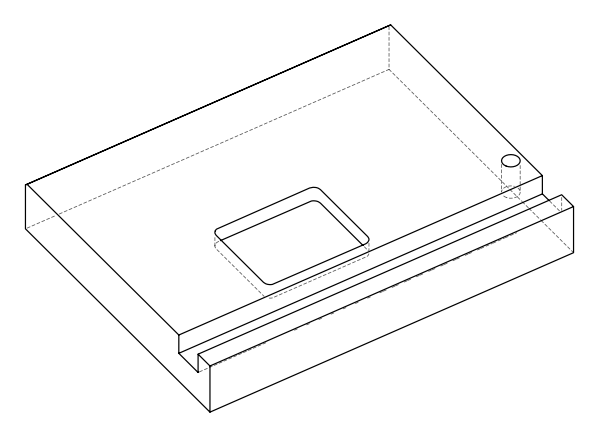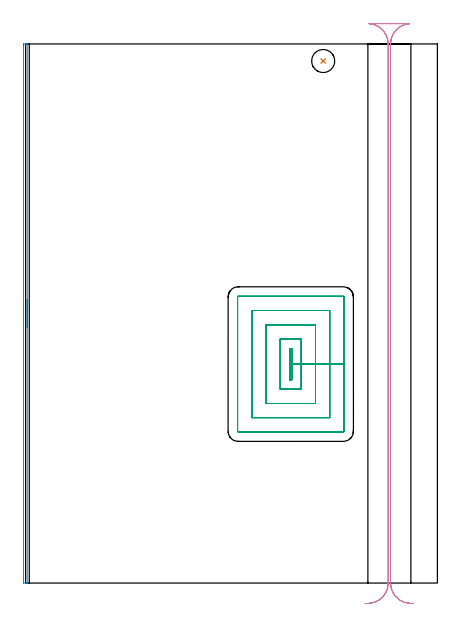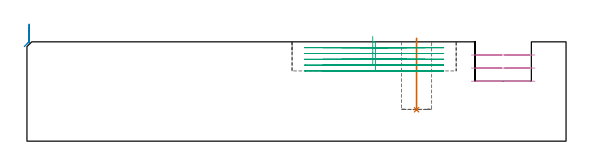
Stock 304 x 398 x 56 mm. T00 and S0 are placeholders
(PLAN: 4 operations, 3 tool changes, 19.7 min)
(1 INDEXABLE_INSERT_DRILL_BLIND_HOLE_FROM_SOLID | STEP1POCKET | NXT0302_005 | 0.16 min | 8631 mm3)
(2 AREA_MILL | FG_CHAMFER_SURFACE | UGT0205_001 | 3.34 min | 1451 mm3)
(3 MILL_RECTANGULAR_POCKET | POCKET_RECTANGULAR_STRAIGHT | UGT0201_132 | Follow Part, ap 3.5, ae 75% | 10.63 min | 172337 mm3)
(4 MILL_RECTANGULAR_SLOT | SLOT_RECTANGULAR | UGT0201_018 | Follow Part, ap 7.5, ae 75% | 5.58 min | 280260 mm3)
(TOOL NXT0302_005 | Index. Insert Drill 17mm [880-D1700L20-05] | D17 PA176 FL85 Z2)
(TOOL UGT0205_001 | Chamfer Mill 20 x 3 x 45 deg. | D20 FL50 Z2)
(TOOL UGT0201_132 | Carbide End Mill 14.0 | D14 FL30 Z4)
(TOOL UGT0201_018 | End mill 30 mm | D30 FL50 Z4)
(OP 1 INDEXABLE_INSERT_DRILL_BLIND_HOLE_FROM_SOLID)
G17 G21 G94 G90
T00 M6
G54
G17 G0 G90 X219.7 Y385.4 S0 M3
G43 Z66. H1
G94 G81 G98 Z17.7 F250. R58.
G80
M5
M2
(OP 2 AREA_MILL)
G17 G21 G94 G90
T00 M6
G54
G17 G0 G90 X1.2 Y209. S1061 M3
G43 Z66. H0
G94 G1 Y208.962 Z65.128 F250.
Y208.848 Z64.263
Y208.659 Z63.412
Y208.397 Z62.58
Y208.063 Z61.774
Y207.66 Z61.
Y207.191 Z60.264
Y206.66 Z59.572
Y206.071 Z58.929
Y205.428 Z58.34
Y204.736 Z57.808
Y204. Z57.34
Y203.226 Z56.937
Y202.42 Z56.603
Y201.588 Z56.341
Y200.736 Z56.152
Y199.872 Z56.038
Y199. Z56.
Y0.175
X1.197 Y0.008 Z55.988
X1.19 Y0.006 Z55.981
X0.835 Y0. Z55.634
X0.54 Z55.34
X-0.15 Z54.645
X-1.377 Z53.42
X-1.491 Y0.003 Z53.305
X-1.5 Y0.411 Z53.3
Y397.378
X-1.498 Y397.59 Z53.302
X-1.491 Y397.997 Z53.305
X-1.377 Y398. Z53.42
X-0.15 Z54.645
X0.54 Z55.34
X0.835 Z55.634
X1.19 Y397.994 Z55.981
X1.197 Y397.992 Z55.988
X1.2 Y397.825 Z56.
Y199.
Y198.128 Z56.038
Y197.263 Z56.152
Y196.412 Z56.341
Y195.58 Z56.603
Y194.774 Z56.937
Y194. Z57.34
Y193.264 Z57.808
Y192.572 Z58.34
Y191.929 Z58.929
Y191.34 Z59.572
Y190.808 Z60.264
Y190.34 Z61.
Y189.937 Z61.774
Y189.603 Z62.58
Y189.341 Z63.412
Y189.152 Z64.263
Y189.038 Z65.128
Y189. Z66.
M5
M2
(OP 3 MILL_RECTANGULAR_POCKET)
G17 G21 G94 G90
T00 M6
G54
G17 G0 G90 X195. Y160.487 S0 M3
G43 Z66. H0
Z59.
G94 G1 Y150.1 Z56.217 F250.
X196.5 Z55.815
Y161.65 Z52.72
Y173.2 F500.
X195.
Y150.1
X196.5
Y161.65
X203.5
Y180.2
X188.
Y143.1
X203.5
Y161.65
X214.
Y190.7
X177.5
Y132.6
X214.
Y161.65
X224.5
Y201.2
X167.
Y122.1
X224.5
Y161.65
X235.
Y211.2
G3 X234.5 Y211.7 R0.5
G1 X157.
G3 X156.5 Y211.2 R0.5
G1 Y112.1
G3 X157. Y111.6 R0.5
G1 X234.5
G3 X235. Y112.1 R0.5
G1 Y161.65
Y162.65
G0 X195. Y160.487 Z55.72
G1 Y150.1 Z52.937 F250.
X196.5 Z52.535
Y161.65 Z49.44
Y173.2 F500.
X195.
Y150.1
X196.5
Y161.65
X203.5
Y180.2
X188.
Y143.1
X203.5
Y161.65
X214.
Y190.7
X177.5
Y132.6
X214.
Y161.65
X224.5
Y201.2
X167.
Y122.1
X224.5
Y161.65
X235.
Y211.2
G3 X234.5 Y211.7 R0.5
G1 X157.
G3 X156.5 Y211.2 R0.5
G1 Y112.1
G3 X157. Y111.6 R0.5
G1 X234.5
G3 X235. Y112.1 R0.5
G1 Y161.65
Y162.65
G0 X195. Y160.487 Z52.44
G1 Y150.1 Z49.657 F250.
X196.5 Z49.255
Y161.65 Z46.16
Y173.2 F500.
X195.
Y150.1
X196.5
Y161.65
X203.5
Y180.2
X188.
Y143.1
X203.5
Y161.65
X214.
Y190.7
X177.5
Y132.6
X214.
Y161.65
X224.5
Y201.2
X167.
Y122.1
X224.5
Y161.65
X235.
Y211.2
G3 X234.5 Y211.7 R0.5
G1 X157.
G3 X156.5 Y211.2 R0.5
G1 Y112.1
G3 X157. Y111.6 R0.5
G1 X234.5
G3 X235. Y112.1 R0.5
G1 Y161.65
Y162.65
G0 X195. Y160.487 Z49.16
G1 Y150.1 Z46.377 F250.
X196.5 Z45.975
Y161.65 Z42.88
Y173.2 F500.
X195.
Y150.1
X196.5
Y161.65
X203.5
Y180.2
X188.
Y143.1
X203.5
Y161.65
X214.
Y190.7
X177.5
Y132.6
X214.
Y161.65
X224.5
Y201.2
X167.
Y122.1
X224.5
Y161.65
X235.
Y211.2
G3 X234.5 Y211.7 R0.5
G1 X157.
G3 X156.5 Y211.2 R0.5
G1 Y112.1
G3 X157. Y111.6 R0.5
G1 X234.5
G3 X235. Y112.1 R0.5
G1 Y161.65
Y162.65
G0 X195. Y160.487 Z45.88
G1 Y150.1 Z43.097 F250.
X196.5 Z42.695
Y161.65 Z39.6
Y173.2 F500.
X195.
Y150.1
X196.5
Y161.65
X203.5
Y180.2
X188.
Y143.1
X203.5
Y161.65
X214.
Y190.7
X177.5
Y132.6
X214.
Y161.65
X224.5
Y201.2
X167.
Y122.1
X224.5
Y161.65
X235.
Y211.2
G3 X234.5 Y211.7 R0.5
G1 X157.
G3 X156.5 Y211.2 R0.5
G1 Y112.1
G3 X157. Y111.6 R0.5
G1 X234.5
G3 X235. Y112.1 R0.5
G1 Y161.65
Y162.65
G0 Z66.
M5
M2
(OP 4 MILL_RECTANGULAR_SLOT)
G17 G21 G94 G90
T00 M6
G54
G17 G0 G90 X286.446 Y-15.16 S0 M3
G43 Z66. H0
Z48.6
G94 G1 X283.452 Y-14.97 F250.
G2 X269.4 Y0. R15. F500.
G1 Y398.
G2 X283.452 Y412.97 R15.
G1 Y413.
X253.648
Y412.97
G2 X267.7 Y398. R15.
G1 Y0.
G2 X253.648 Y-14.97 R15.
G1 X250.654 Y-15.16 F250.
G0 X286.446 Z41.2
G1 X283.452 Y-14.97
G2 X269.4 Y0. R15. F500.
G1 Y398.
G2 X283.452 Y412.97 R15.
G1 Y413.
X253.648
Y412.97
G2 X267.7 Y398. R15.
G1 Y0.
G2 X253.648 Y-14.97 R15.
G1 X250.654 Y-15.16 F250.
G0 X286.446 Z33.8
G1 X283.452 Y-14.97
G2 X269.4 Y0. R15. F500.
G1 Y398.
G2 X283.452 Y412.97 R15.
G1 Y413.
X253.648
Y412.97
G2 X267.7 Y398. R15.
G1 Y0.
G2 X253.648 Y-14.97 R15.
G1 X250.654 Y-15.16 F250.
G0 Z66.
M5
M2
